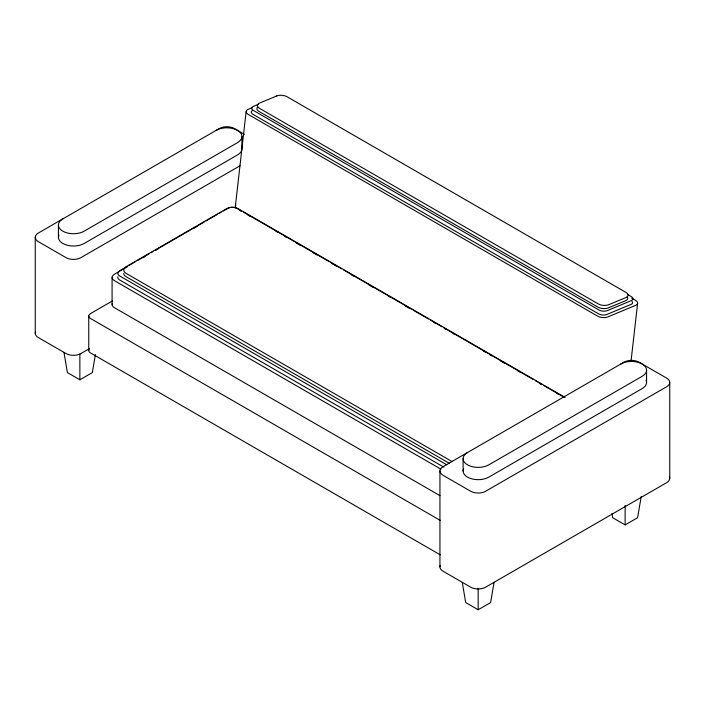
<?xml version="1.0" encoding="UTF-8"?>
<svg xmlns="http://www.w3.org/2000/svg" width="705" height="705" viewBox="0 0 705 705"><rect width="100%" height="100%" fill="white"/><g stroke="black" fill="none" stroke-linecap="round" stroke-linejoin="round"><path stroke-width="1.06" d="M235.355 206.353L246.115 111.734M631.09 360.687L637.646 303.044M95.413 354.527L92.329 372.601L79.868 379.801L67.407 372.601L63.97 352.394M494.073 582.348L490.627 602.555L478.166 609.754L465.705 602.555L462.26 582.348M641.215 496.435L637.593 517.708L625.132 524.899L612.671 517.708L611.94 513.452M240.061 165.754L80.934 257.625A10.54 6.089 0 0 1 66.023 257.625L38.334 241.639A10.54 6.089 0 0 1 38.334 233.029L219.378 128.504A10.54 6.089 0 0 1 234.289 128.504L244.441 134.373M127.252 266.419L119.656 270.808A6.266 3.613 0 0 0 119.656 275.919L446.767 464.78M129.156 265.327L135.809 261.485M137.704 260.392L149.107 253.809M151.002 252.707L152.906 251.614M154.8 250.522L195.646 226.939M197.55 225.838L204.194 222.004M206.098 220.903L217.493 214.32M219.396 213.227L221.291 212.126M223.194 211.033L227.944 208.292A6.266 3.613 0 0 1 236.801 208.292L241.568 211.042M127.72 266.525L114.377 274.227A7.834 4.521 0 0 0 114.377 280.625L440.933 469.16M142.965 257.722L144.877 256.62M156.307 250.019L158.22 248.918M194.43 228.006L197.294 226.358M112.351 300.973L90.522 313.575A6.028 3.481 0 0 0 90.522 318.493L440.273 520.422M89.509 348.596L80.934 353.54A10.54 6.089 0 0 1 66.023 353.54L38.334 337.554A10.54 6.089 0 0 1 35.611 331.676M258.382 104.314L253.342 106.411A5.781 2.838 6.5 0 0 253.386 110.447L598.986 309.98A5.781 2.838 6.5 0 0 607.128 310.658L631.292 300.63A5.781 2.838 6.5 0 0 631.257 296.585L627.45 294.39M252.17 107.733L248.195 109.381A7.226 3.551 6.5 0 0 248.248 114.43L597.549 316.104A7.226 3.551 6.5 0 0 607.728 316.95L635.566 305.397A7.226 3.551 6.5 0 0 635.513 300.348L631.706 298.144M565.119 397.47L238.123 208.68A8.134 4.697 0 0 0 226.622 208.68L126.089 266.728A8.134 4.697 0 0 0 126.089 273.364L452.134 461.599M243.481 212.143L311.187 251.236M313.099 252.337L328.354 261.15M330.266 262.251L341.705 268.861M343.617 269.962L411.323 309.054M413.236 310.156L428.49 318.96M430.402 320.061L441.841 326.671M443.753 327.772L533.394 379.528M535.307 380.63L541.978 384.481M543.89 385.582L563.912 397.144M239.392 210.152L241.295 211.253M247.957 215.096L249.861 216.197M275.99 231.284L277.893 232.386M284.564 236.237L286.468 237.329M295.545 242.573L299.792 245.032M312.676 252.46L314.58 253.562M315.029 253.818L316.933 254.919M332.161 263.714L336.47 266.199M351.698 274.994L353.602 276.096M368.83 284.882L373.104 287.349M388.34 296.144L390.244 297.246M405.472 306.04L409.755 308.517M433.549 322.255L435.452 323.348M444.511 328.574L446.415 329.676M453.077 333.527L454.981 334.619M483.542 351.116L485.445 352.209M489.711 354.677L491.614 355.769M500.682 361.004L504.939 363.463M517.814 370.9L519.717 372.002M539.713 383.546L541.616 384.639M556.853 393.434L558.757 394.536M449.27 463.273L126.089 276.686A8.134 4.697 0 0 1 123.71 273.364M443.912 467.186L119.656 279.982A6.266 3.613 0 0 1 117.947 276.721M439.982 495.659L114.377 307.671A7.834 4.521 0 0 1 112.236 303.599M440.273 554.853L90.522 352.932A6.028 3.481 0 0 1 88.962 349.565M669.75 382.436L669.75 478.36M646.582 370.143L646.582 382.436M625.132 505.547L625.132 524.899M478.166 588.252L478.166 609.754M463.097 458.682L463.097 470.975M439.938 470.975L439.938 566.89M241.903 136.497L241.903 148.799A15.052 8.689 0 0 1 237.488 154.941L84.124 243.489A15.052 8.689 0 0 1 65.953 244.864A15.052 8.689 0 0 1 58.938 235.091M112.086 277.426L112.086 304.481M88.76 316.034L88.76 350.464M79.868 353.998L79.868 379.801M58.418 225.036L58.418 237.338M35.25 237.338L35.25 333.254M669.389 476.783A10.54 6.089 0 0 1 666.666 482.661L485.622 587.186A10.54 6.089 0 0 1 470.711 587.186L443.022 571.2A10.54 6.089 0 0 1 440.29 565.322M463.626 468.737A15.052 8.689 0 0 0 470.64 478.51A15.052 8.689 0 0 0 488.812 477.126L642.176 388.587A15.052 8.689 0 0 0 646.071 380.189M620.885 364A15.052 8.689 0 0 1 642.176 364A15.052 8.689 0 0 1 642.176 376.285L488.812 464.833A15.052 8.689 0 0 1 467.521 464.833A15.052 8.689 0 0 1 467.521 452.539M62.833 218.903A15.052 8.689 0 0 0 62.833 231.187A15.052 8.689 0 0 0 84.124 231.187L237.488 142.648A15.052 8.689 0 0 0 237.488 130.354A15.052 8.689 0 0 0 216.206 130.354M236.58 208.433A7.226 3.551 6.5 0 1 235.884 205.032M632.077 301.484A5.781 2.838 6.5 0 1 630.852 304.498L606.688 314.527A5.781 2.838 6.5 0 1 598.545 313.848L252.945 114.325A5.781 2.838 6.5 0 1 252.196 110.65M627.186 296.884A7.323 3.595 6.5 0 1 625.643 300.691L608.177 307.944A7.323 3.595 6.5 0 1 597.875 307.08L259.052 111.46A7.323 3.595 6.5 0 1 257.431 107.389M624.066 362.15L443.022 466.675A10.54 6.089 0 0 0 443.022 475.285L470.711 491.27A10.54 6.089 0 0 0 485.622 491.27L666.666 386.745A10.54 6.089 0 0 0 666.666 378.136L638.977 362.15A10.54 6.089 0 0 0 624.066 362.15M276.827 95.924L259.361 103.177A7.323 3.595 6.5 0 0 259.414 108.288L598.237 303.908A7.323 3.595 6.5 0 0 608.538 304.771L626.005 297.528A7.323 3.595 6.5 0 0 625.952 292.408L287.129 96.788A7.323 3.595 6.5 0 0 276.827 95.924"/></g></svg>
